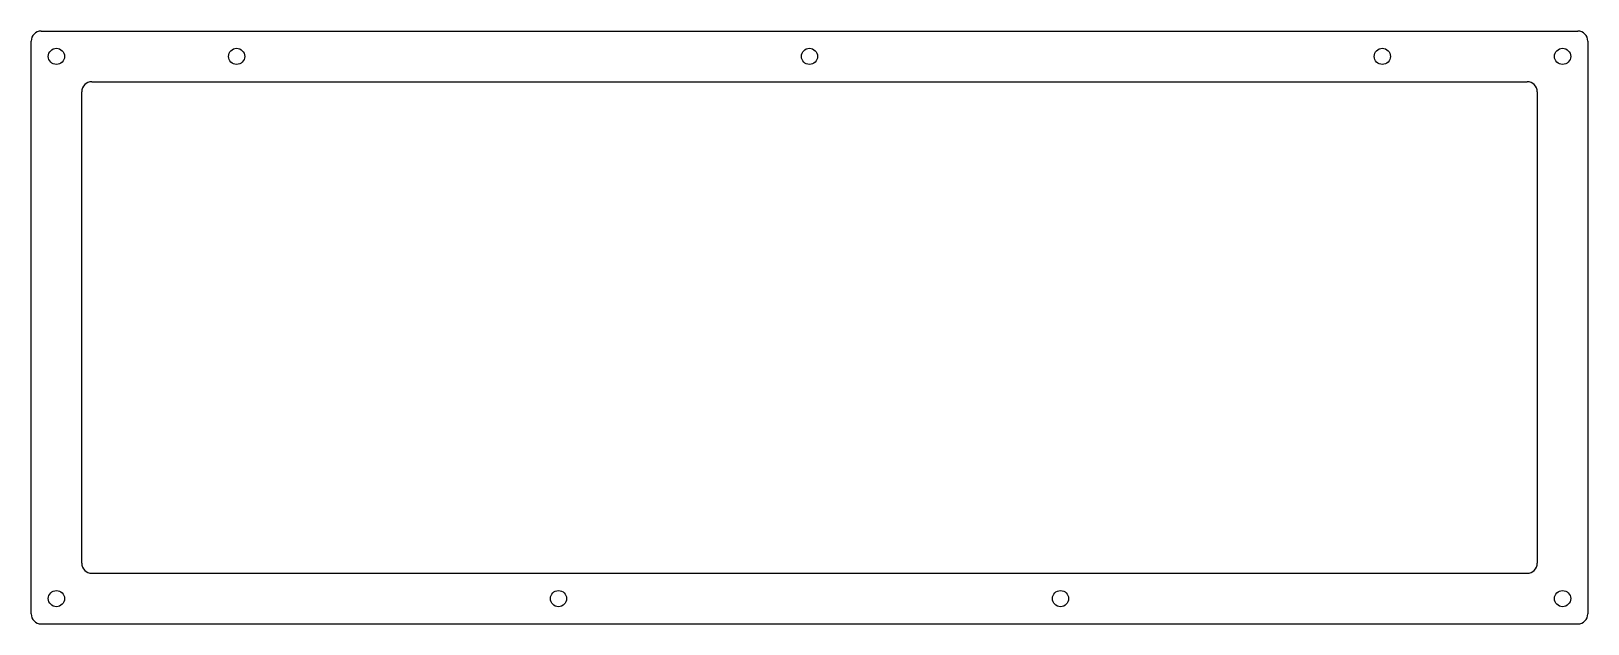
# Model space of a CAD drawing. Header units: millimetres. Extents: x 0 to 308, y 0 to 117.
import ezdxf

# ---------------------------------------------------------------- set-up
doc = ezdxf.new("R2010")
doc.units = ezdxf.units.MM
doc.header["$MEASUREMENT"] = 0

msp = doc.modelspace()

# ---------------------------------------------------------------- linework, layer by layer
for p, q in [((2, 117.25), (305.75, 117.25)), ((0, 2), (0, 115.25)), ((307.75, 115.25), (307.75, 2)), ((10, 12), (10, 105.25)), ((12, 107.25), (295.75, 107.25)), ((297.75, 105.25), (297.75, 12)), ((12, 10), (295.75, 10)), ((2, 0), (305.75, 0))]:
    msp.add_line(p, q)
for centre in [(5, 112.25), (40.62, 112.25), (153.87, 112.25), (267.12, 112.25), (302.75, 112.25), (5, 5), (104.25, 5), (203.5, 5), (302.75, 5)]:
    msp.add_circle(centre, 1.6)
for centre, start, end in [((2, 115.25), 90, 180), ((305.75, 115.25), 0, 90), ((12, 105.25), 90, 180), ((295.75, 105.25), 0, 90), ((12, 12), 180, 270), ((295.75, 12), 270, 0), ((2, 2), 180, 270), ((305.75, 2), 270, 0)]:
    msp.add_arc(centre, 2, start, end)

doc.saveas('drawing.dxf')
